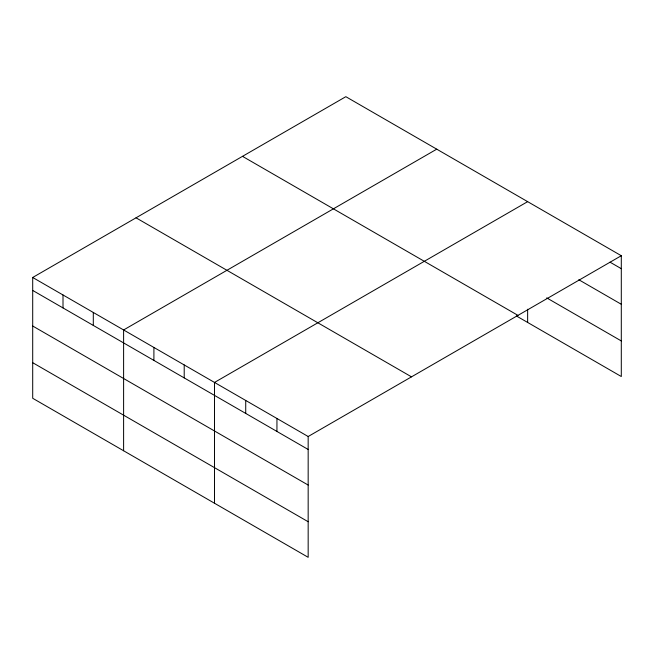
<?xml version="1.0" encoding="UTF-8"?>
<svg xmlns="http://www.w3.org/2000/svg" width="654" height="654" viewBox="0 0 654 654"><rect width="100%" height="100%" fill="white"/><g stroke="black" fill="none" stroke-linecap="round" stroke-linejoin="round"><path stroke-width="0.98" d="M516.39 315.956L621.3 376.524L621.3 255.722L345.835 96.686L32.7 277.476L32.7 398.278L308.165 557.314L308.165 436.512L32.7 277.476M436.741 149.169L123.606 329.959L123.606 450.761M527.639 201.653L214.504 382.443L214.504 503.245M308.165 436.512L621.3 255.722M610.027 262.172L621.3 268.68M578.806 279.74L621.3 304.274M546.719 297.881L621.3 340.938M242.503 156.347L517.968 315.383M136.032 217.815L411.497 376.851M32.7 290.433L308.165 449.47M32.7 326.019L308.165 485.055M32.7 362.692L308.165 521.729M527.639 309.236L527.639 322.455M276.944 418.486L276.944 431.444M245.724 400.461L245.724 413.418M184.207 364.948L184.207 377.906M153.903 347.454L153.903 360.411M93.301 312.465L93.301 325.422M63.005 294.97L63.005 307.928"/></g></svg>
